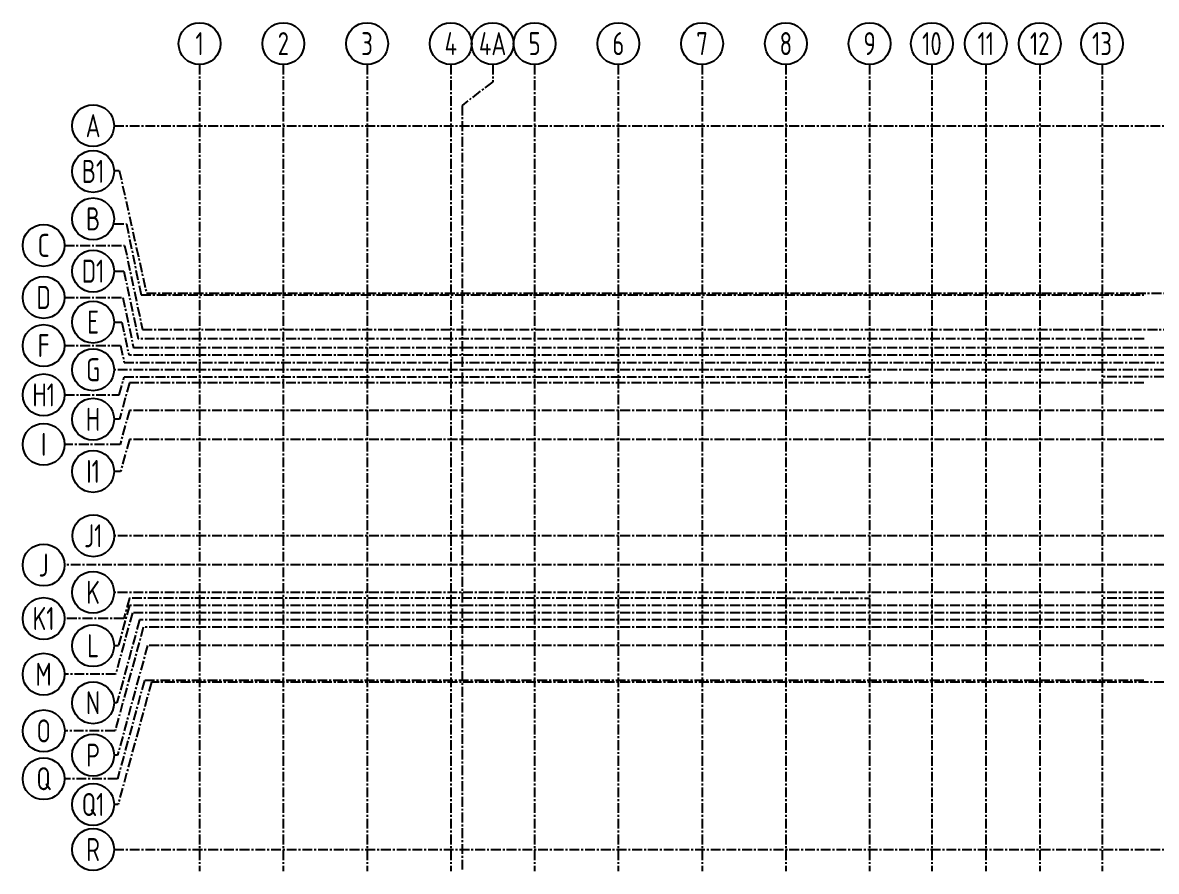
# Model space of a CAD drawing. Header units: millimetres. Extents: x -661525 to 498941, y 282148 to 1359693.
# Drawn here: x -403873 to -349733, y 418436 to 458942 of the extents above; entities that cross this region are included whole.
import ezdxf
from ezdxf.enums import TextEntityAlignment as Align

# ---------------------------------------------------------------- set-up
doc = ezdxf.new("R2010")
doc.units = ezdxf.units.MM
doc.header["$LTSCALE"] = 2.5
doc.linetypes.add('CENTER', pattern=[2, 1.25, -0.25, 0.25, -0.25])
doc.layers.get('0').update_dxf_attribs({"linetype": 'CONTINUOUS'})
doc.layers.add('A-ANNO-GRID', color=5, linetype='CENTER')
doc.styles.add('ISOCP', font='isocp.shx', dxfattribs={"width": 0.8})

# ---------------------------------------------------------------- blocks, each defined once
blk = doc.blocks.new('COLNUM')
at = {"linetype": 'Continuous'}
blk.add_circle((0, 0), 500, dxfattribs=at)
at = {"color": 7, "linetype": 'Continuous', "style": 'ISOCP', "width": 0.8}
blk.add_attdef('X', text='', height=550, dxfattribs=at).set_placement((0, 0), align=Align.MIDDLE_CENTER)

msp = doc.modelspace()

# ---------------------------------------------------------------- linework, layer by layer
at = {"layer": 'A-ANNO-GRID', "color": 252, "ltscale": 150}
for p, q in [((-395425.6, 456942.3), (-395425.6, 418436)), ((-391425.6, 456942.3), (-391425.6, 418436)), ((-387425.6, 456942.3), (-387425.6, 418436)), ((-383425.6, 456942.3), (-383425.6, 418436)), ((-379425.6, 456942.3), (-379425.6, 418436)), ((-375425.6, 456942.3), (-375425.6, 418436)), ((-371425.6, 456942.3), (-371425.6, 418436)), ((-367425.6, 456942.3), (-367425.6, 418436)), ((-363425.6, 456942.3), (-363425.6, 418436)), ((-360450.6, 456942.3), (-360450.6, 418436)), ((-357875.6, 456942.3), (-357875.6, 418436)), ((-355300.6, 456942.3), (-355300.6, 418436)), ((-352325.6, 456942.3), (-352325.6, 418436)), ((-382890.6, 454987.8), (-382890.6, 418436)), ((-399510, 454026.8), (-318617.7, 454026.8)), ((-398220.4, 445951.8), (-350325.6, 445951.8)), ((-397960.1, 446034.1), (-318611.4, 446034.1)), ((-398151.6, 444289.9), (-318611.4, 444289.9)), ((-318611.4, 443417.8), (-398578.1, 443417.8)), ((-350319, 443851.8), (-398352.8, 443851.8)), ((-318611.4, 443071), (-398800.6, 443071)), ((-318611.4, 442377.5), (-399510, 442377.5)), ((-367425.6, 442030.7), (-363400.8, 442030.7)), ((-318611.4, 442030.7), (-352350.5, 442030.7)), ((-350325.6, 441751.8), (-398774.1, 441751.8)), ((-318611.4, 440436.8), (-398777.6, 440436.8)), ((-318611.4, 439051.8), (-398777.6, 439051.8)), ((-318611.4, 434451.8), (-399497.4, 434451.8)), ((-318611.4, 433066.8), (-401872.6, 433057.7)), ((-318617.7, 431751.8), (-399510, 431751.8)), ((-367425.6, 431472.8), (-398777.6, 431472.8)), ((-367425.6, 431472.8), (-363400.8, 431472.8)), ((-318617.7, 431472.8), (-352350.5, 431472.8)), ((-399510, 419476.8), (-318617.7, 419476.8))]:
    msp.add_line(p, q, dxfattribs=at)
for points in [[(-381426.7, 456942.3), (-381426.7, 456126.8), (-382890.6, 454987.8)], [(-399510, 451892.4), (-399260, 451892.4), (-397960.1, 446034.1)], [(-399510, 449337.4), (-398913.9, 449337.4), (-398220.4, 445951.8)], [(-401872.6, 448312.1), (-399002.9, 448312.1), (-398151.6, 444289.9)], [(-399510, 447082.3), (-399036.5, 447082.3), (-398352.8, 443851.8)], [(-401872.6, 445828.7), (-399088.3, 445828.7), (-398578.1, 443417.8)], [(-399510, 444650.4), (-399134.8, 444650.4), (-398800.6, 443071)], [(-401872.6, 443528.5), (-399197.4, 443528.5), (-399027.2, 442724.3), (-318611.4, 442724.3)], [(-401869, 441177.5), (-399260, 441177.5), (-399027.2, 442030.7), (-367425.6, 442030.7)], [(-398774.1, 441751.8), (-399248.7, 440012.1), (-399510, 440012.1)], [(-398777.6, 440436.8), (-399219.9, 438815.6), (-401869, 438815.6)], [(-398777.6, 439051.8), (-399194.5, 437523.9), (-399510, 437523.9)], [(-398777.6, 431472.8), (-399042.7, 430501.4), (-401872.6, 430501.4)], [(-318611.4, 431126.1), (-398777.6, 431126.1), (-399301.9, 429204.3), (-399510, 429204.3)], [(-318611.4, 430779.3), (-398633.5, 430779.3), (-399435.2, 427840.6), (-401872.6, 427840.6)], [(-318611.4, 430432.5), (-398291.1, 430432.5), (-399369.3, 426480.5), (-399510, 426480.5)], [(-318611.4, 430085.7), (-398112, 430085.7), (-399461.9, 425137.4), (-401865.4, 425137.4)], [(-318611.4, 429213.7), (-397912.1, 429213.7), (-399340, 423979.6), (-399510, 423979.6)], [(-350325.6, 427551.8), (-398059, 427551.8), (-399340, 422856.3), (-401872.6, 422856.3)], [(-318611.4, 427469.5), (-397722.6, 427469.5), (-399316.8, 421626), (-399510, 421626)]]:
    msp.add_lwpolyline(points, dxfattribs=at)

# ---------------------------------------------------------------- block references
at = {"layer": 'A-ANNO-GRID', "xscale": 2, "yscale": 2, "zscale": 2, "rotation": 359.9999999999999}
for p, values in [((-395425.6, 457942.3), {'X': '1'}), ((-391425.6, 457942.3), {'X': '2'}), ((-387425.6, 457942.3), {'X': '3'}), ((-383425.6, 457942.3), {'X': '4'}), ((-381430.5, 457942.3), {'X': '4A'}), ((-379425.6, 457942.3), {'X': '5'}), ((-375425.6, 457942.3), {'X': '6'}), ((-371425.6, 457942.3), {'X': '7'}), ((-367425.6, 457942.3), {'X': '8'}), ((-363425.6, 457942.3), {'X': '9'}), ((-360450.6, 457942.3), {'X': '10'}), ((-357875.6, 457942.3), {'X': '11'}), ((-355300.6, 457942.3), {'X': '12'}), ((-352325.6, 457942.3), {'X': '13'}), ((-400510, 454026.8), {'X': 'A'}), ((-400510, 451844.3), {'X': 'B1'}), ((-400510, 449578), {'X': 'B'}), ((-402872.6, 448312.1), {'X': 'C'}), ((-400510, 447082.3), {'X': 'D1'}), ((-402872.6, 445828.7), {'X': 'D'}), ((-400510, 444650.4), {'X': 'E'}), ((-402872.6, 443528.5), {'X': 'F'}), ((-400510, 442377.5), {'X': 'G'}), ((-402869, 441177.5), {'X': 'H1'}), ((-400510, 440012.1), {'X': 'H'}), ((-402869, 438815.6), {'X': 'I'}), ((-400510, 437523.9), {'X': 'I1'}), ((-400497.4, 434451.8), {'X': 'J1'}), ((-402872.6, 433055.4), {'X': 'J'}), ((-400510, 431751.8), {'X': 'K'}), ((-402872.6, 430501.4), {'X': 'K1'}), ((-400510, 429204.3), {'X': 'L'}), ((-402872.6, 427840.6), {'X': 'M'}), ((-400510, 426480.5), {'X': 'N'}), ((-402865.4, 425137.4), {'X': 'O'}), ((-400510, 423979.6), {'X': 'P'}), ((-402872.6, 422856.3), {'X': 'Q'}), ((-400510, 421626), {'X': 'Q1'}), ((-400510, 419476.8), {'X': 'R'})]:
    msp.add_blockref('COLNUM', p, dxfattribs=at).add_auto_attribs(values)

doc.saveas('drawing.dxf')
